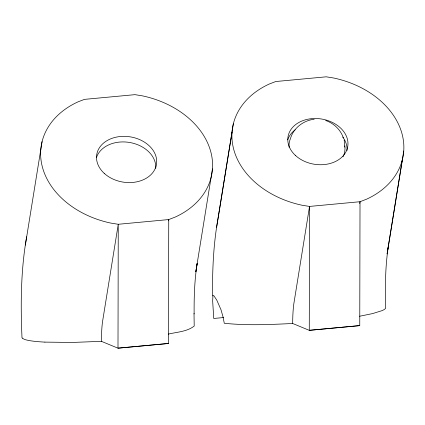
<?xml version="1.0" encoding="UTF-8"?>
<svg xmlns="http://www.w3.org/2000/svg" width="425" height="425" viewBox="0 0 425 425"><rect width="100%" height="100%" fill="white"/><g stroke="black" fill="none" stroke-linecap="round" stroke-linejoin="round"><path stroke-width="0.64" d="M44.928 342.114L72.282 342.454L101.4 341.328L117.991 348.187L168.475 343.474L168.741 219.566L175.196 217.074A86.466 65.455 9.2 0 0 210.742 151.619A86.466 65.455 9.2 0 0 142.407 95.853L134.953 94.658L84.469 99.37L78.009 101.862A86.466 65.455 9.2 0 0 42.463 167.317A86.466 65.455 9.2 0 0 110.797 223.083L118.256 224.278L168.741 219.566L168.539 220.803M309.272 330.342L309.538 206.428L302.079 205.238A86.466 65.455 9.2 0 1 233.745 149.472A86.466 65.455 9.2 0 1 269.291 84.017L275.751 81.526L326.23 76.813L333.689 78.009A86.466 65.455 9.2 0 1 402.023 133.774A86.466 65.455 9.2 0 1 366.478 199.229L360.017 201.721L309.538 206.428L293.808 303.88A60.313 12.766 84.7 0 0 292.682 322.862L292.682 323.483L309.272 330.342L359.757 325.63L360.017 201.721L359.72 203.58M26.663 236.768C20.836 269.779 20.549 303.477 21.957 336.882A86.806 9.403 -4 0 0 22.302 338.087M233.357 123.771L217.945 218.923C213.424 244.327 212.298 270.194 212.564 295.954M403.75 151.018L388.434 245.597C385.252 266.209 385.029 287.162 385.703 307.971A88.485 9.584 -4 0 1 381.947 310.675L372.598 313.586L359.555 316.258M388.434 245.597L387.111 253.943L402.411 159.476M25.346 245.113L42.075 141.615M168.475 343.474L117.996 348.149L118.256 224.278L102.526 321.725A60.313 12.766 84.7 0 0 101.4 340.707L101.4 341.328M212.468 168.863L195.829 271.788L197.152 263.442C194.533 280.123 194.002 297.054 194.129 313.916M216.623 227.269L232.018 132.223M314.192 119.25C303.439 120.424 293.303 128.169 290.413 138.747A28.103 21.271 9.2 0 0 289.149 147.257M168.279 334.108C176.97 332.026 187.027 331.718 194.204 326.065L194.012 313.406M223.598 317.549L213.743 318.468L212.659 300.948L212.957 295.635L213.69 295.471L216.766 300.092L221.027 309.83L222.944 316.582L224.283 323.26C246.999 325.667 269.923 324.604 292.682 323.483M309.278 330.305L359.763 325.592M325.651 120.503C333.8 123.223 340.632 129.71 343.368 137.907M22.259 338.093L24.028 339.187A88.485 9.584 -4 0 0 44.922 342.114M344.154 140.043L345.031 147.863L344.888 150.253A28.103 21.271 9.2 0 1 343.788 155.077M96.448 157.633A30.26 22.907 9.2 0 1 130.071 142.55A30.26 22.907 9.2 0 1 155.752 168.332M287.73 139.788A30.26 22.907 9.2 0 1 295.189 129.827M342.784 137.1A30.26 22.907 9.2 0 1 347.034 150.487M343.549 155.651A28.103 21.271 9.2 0 1 343.002 156.777M344.617 145.887A28.103 21.271 9.2 0 1 344.813 147.14M104.205 173.326A30.26 22.907 9.2 0 0 155.21 168.571A30.26 22.907 9.2 0 0 120.392 136.505A30.26 22.907 9.2 0 0 104.205 173.326M295.487 155.481A30.26 22.907 9.2 0 0 346.492 150.721A30.26 22.907 9.2 0 0 311.674 118.66A30.26 22.907 9.2 0 0 295.487 155.481"/></g></svg>
